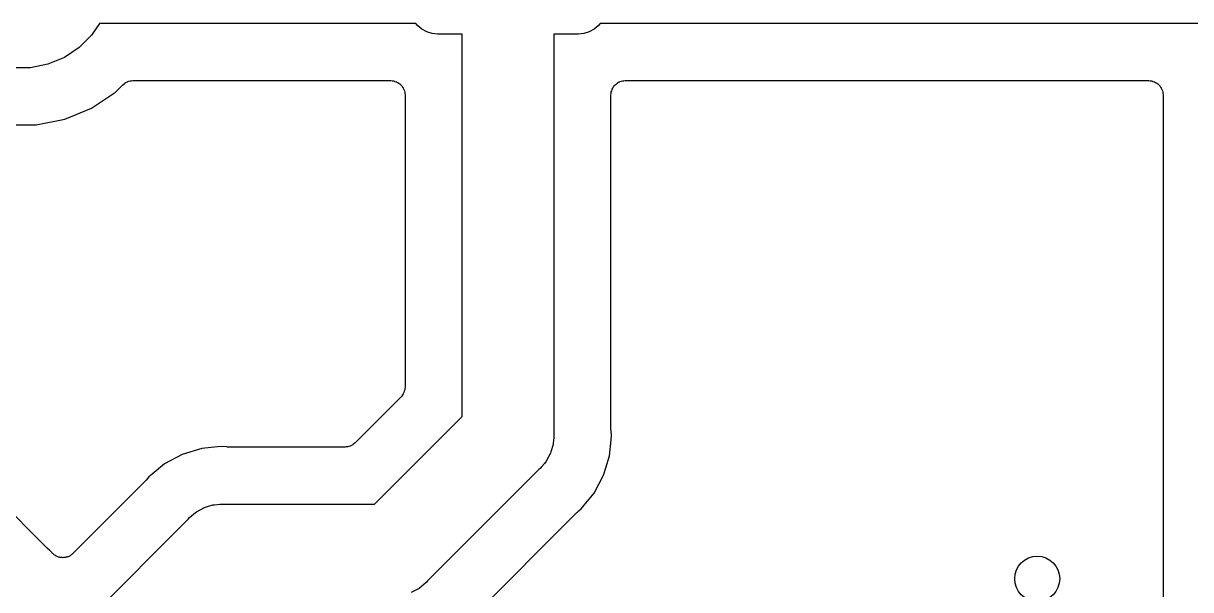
# Model space of a CAD drawing. Extents: x 105 to 193.4, y -145.7 to -72.2.
# Drawn here: x 145.81 to 156.18, y -97.38 to -92.35 of the extents above; entities that cross this region are included whole.
import ezdxf

# ---------------------------------------------------------------- set-up
doc = ezdxf.new("R2010")
doc.units = 0
doc.layers.add('BLACK', color=7, linetype='CONTINUOUS')

msp = doc.modelspace()

# ---------------------------------------------------------------- linework, layer by layer
at = {"layer": 'BLACK', "linetype": 'CONTINUOUS'}
for p, q in [((146.487, -92.3544), (146.417, -92.458)), ((149.295, -92.3544), (146.487, -92.3544)), ((149.312, -92.3758), (149.295, -92.3544)), ((149.35, -92.4069), (149.312, -92.3758)), ((149.393, -92.43), (149.35, -92.4069)), ((149.44, -92.4442), (149.393, -92.43)), ((149.489, -92.449), (149.44, -92.4442)), ((149.708, -92.449), (149.489, -92.449)), ((149.708, -95.8437), (149.708, -92.449)), ((150.739, -92.449), (150.52, -92.449)), ((150.52, -92.449), (150.52, -95.992)), ((150.788, -92.4442), (150.739, -92.449)), ((150.835, -92.43), (150.788, -92.4442)), ((150.878, -92.4069), (150.835, -92.43)), ((150.916, -92.3758), (150.878, -92.4069)), ((150.933, -92.3544), (150.916, -92.3758)), ((156.439, -92.3544), (150.933, -92.3544)), ((146.417, -92.458), (146.306, -92.5694)), ((146.175, -92.657), (146.029, -92.7173)), ((146.306, -92.5694), (146.175, -92.657)), ((145.875, -92.748), (145.717, -92.748)), ((146.029, -92.7173), (145.875, -92.748)), ((146.737, -92.8715), (146.748, -92.8682)), ((146.748, -92.8682), (146.759, -92.8648)), ((146.759, -92.8648), (146.76, -92.8648)), ((146.76, -92.8648), (146.761, -92.8646)), ((146.761, -92.8646), (146.772, -92.8635)), ((146.772, -92.8635), (146.784, -92.8624)), ((146.784, -92.8624), (149.073, -92.8624)), ((149.073, -92.8624), (149.073, -92.8624)), ((149.073, -92.8624), (149.073, -92.8624)), ((149.073, -92.8624), (149.074, -92.8624)), ((149.074, -92.8624), (149.074, -92.8624)), ((149.074, -92.8624), (149.086, -92.8637)), ((149.086, -92.8637), (149.098, -92.865)), ((149.098, -92.865), (149.099, -92.8651)), ((149.099, -92.8651), (149.099, -92.8652)), ((149.099, -92.8652), (149.11, -92.8688)), ((149.11, -92.8688), (149.122, -92.8723)), ((151.108, -92.8716), (151.119, -92.8683)), ((151.119, -92.8683), (151.131, -92.8648)), ((151.131, -92.8648), (151.132, -92.8646)), ((151.131, -92.8648), (151.131, -92.8648)), ((151.132, -92.8646), (151.143, -92.8636)), ((151.143, -92.8636), (151.155, -92.8624)), ((151.155, -92.8624), (155.804, -92.8624)), ((155.804, -92.8624), (155.804, -92.8624)), ((155.804, -92.8624), (155.805, -92.8624)), ((155.804, -92.8624), (155.804, -92.8624)), ((155.805, -92.8624), (155.805, -92.8624)), ((155.805, -92.8624), (155.817, -92.8637)), ((155.817, -92.8637), (155.829, -92.865)), ((155.829, -92.865), (155.83, -92.8651)), ((155.83, -92.8651), (155.83, -92.8652)), ((155.83, -92.8652), (155.841, -92.8688)), ((155.841, -92.8688), (155.853, -92.8723)), ((146.416, -93.1071), (146.63, -92.964)), ((146.63, -92.964), (146.694, -92.8996)), ((146.694, -92.8996), (146.694, -92.8993)), ((146.694, -92.8993), (146.695, -92.8993)), ((146.695, -92.8984), (146.705, -92.891)), ((146.695, -92.8993), (146.695, -92.8984)), ((146.695, -92.8993), (146.695, -92.8993)), ((146.705, -92.891), (146.714, -92.8836)), ((146.714, -92.8833), (146.715, -92.8829)), ((146.714, -92.8836), (146.714, -92.8833)), ((146.715, -92.8829), (146.725, -92.8775)), ((146.725, -92.8775), (146.736, -92.872)), ((146.736, -92.8718), (146.737, -92.8715)), ((146.736, -92.872), (146.736, -92.8718)), ((149.122, -92.8723), (149.122, -92.8725)), ((149.122, -92.8725), (149.123, -92.8727)), ((149.123, -92.8727), (149.133, -92.8784)), ((149.133, -92.8784), (149.144, -92.8841)), ((149.144, -92.8841), (149.144, -92.8844)), ((149.144, -92.8844), (149.144, -92.8846)), ((149.144, -92.8846), (149.153, -92.8923)), ((149.153, -92.8923), (149.163, -92.8999)), ((149.163, -92.8999), (149.163, -92.9003)), ((149.163, -92.9003), (149.163, -92.9005)), ((149.163, -92.9005), (149.171, -92.9099)), ((149.171, -92.9099), (149.178, -92.9191)), ((149.178, -92.9191), (149.179, -92.9195)), ((149.179, -92.9195), (149.179, -92.9199)), ((149.179, -92.9199), (149.184, -92.9305)), ((149.184, -92.9305), (149.19, -92.941)), ((149.19, -92.941), (149.19, -92.9414)), ((149.19, -92.9414), (149.19, -92.9418)), ((149.19, -92.9418), (149.194, -92.9533)), ((149.194, -92.9533), (149.197, -92.9647)), ((149.197, -92.9647), (149.197, -92.9652)), ((149.197, -92.9652), (149.197, -92.9656)), ((149.197, -92.9656), (149.198, -92.9775)), ((151.03, -92.9757), (151.031, -92.9639)), ((151.031, -92.963), (151.035, -92.9516)), ((151.031, -92.9634), (151.031, -92.963)), ((151.031, -92.9639), (151.031, -92.9634)), ((151.035, -92.9516), (151.038, -92.9402)), ((151.038, -92.9402), (151.039, -92.9398)), ((151.039, -92.9394), (151.044, -92.9289)), ((151.039, -92.9398), (151.039, -92.9394)), ((151.044, -92.9289), (151.05, -92.9184)), ((151.05, -92.918), (151.051, -92.9176)), ((151.05, -92.9184), (151.05, -92.918)), ((151.051, -92.9176), (151.058, -92.9085)), ((151.058, -92.9085), (151.066, -92.8993)), ((151.066, -92.899), (151.067, -92.8987)), ((151.066, -92.8993), (151.066, -92.899)), ((151.067, -92.8987), (151.076, -92.8912)), ((151.076, -92.8912), (151.085, -92.8836)), ((151.085, -92.8836), (151.086, -92.8834)), ((151.086, -92.8831), (151.096, -92.8776)), ((151.086, -92.8834), (151.086, -92.8831)), ((151.096, -92.8776), (151.107, -92.872)), ((151.107, -92.8719), (151.108, -92.8716)), ((151.107, -92.872), (151.107, -92.8719)), ((155.853, -92.8723), (155.853, -92.8725)), ((155.853, -92.8725), (155.854, -92.8727)), ((155.854, -92.8727), (155.864, -92.8784)), ((155.864, -92.8784), (155.875, -92.8841)), ((155.875, -92.8841), (155.875, -92.8844)), ((155.875, -92.8844), (155.875, -92.8846)), ((155.875, -92.8846), (155.884, -92.8923)), ((155.884, -92.8923), (155.894, -92.8999)), ((155.894, -92.8999), (155.894, -92.9003)), ((155.894, -92.9003), (155.894, -92.9005)), ((155.894, -92.9005), (155.902, -92.9099)), ((155.902, -92.9099), (155.909, -92.9191)), ((155.909, -92.9191), (155.91, -92.9195)), ((155.91, -92.9195), (155.91, -92.9199)), ((155.91, -92.9199), (155.915, -92.9305)), ((155.915, -92.9305), (155.921, -92.941)), ((155.921, -92.941), (155.921, -92.9414)), ((155.921, -92.9414), (155.921, -92.9418)), ((155.921, -92.9418), (155.925, -92.9533)), ((155.925, -92.9533), (155.928, -92.9647)), ((155.928, -92.9647), (155.928, -92.9652)), ((155.928, -92.9652), (155.928, -92.9656)), ((155.928, -92.9656), (155.929, -92.9775)), ((149.198, -92.9775), (149.2, -92.9894)), ((149.2, -92.9894), (149.2, -95.5806)), ((151.028, -92.9876), (151.03, -92.9757)), ((151.028, -92.9885), (151.028, -92.9876)), ((151.028, -92.9894), (151.028, -92.9885)), ((151.028, -92.9885), (151.028, -92.9885)), ((151.028, -92.9885), (151.028, -92.9885)), ((151.028, -95.9609), (151.028, -92.9894)), ((155.929, -92.9775), (155.931, -92.9894)), ((155.931, -92.9894), (155.931, -98.1112)), ((146.178, -93.2057), (146.416, -93.1071)), ((145.667, -93.256), (145.925, -93.256)), ((145.925, -93.256), (146.178, -93.2057)), ((149.17, -95.6614), (149.162, -95.6704)), ((149.177, -95.6524), (149.17, -95.6614)), ((149.178, -95.6518), (149.177, -95.6524)), ((149.184, -95.6409), (149.178, -95.6513)), ((149.178, -95.6513), (149.178, -95.6518)), ((149.189, -95.6307), (149.184, -95.6409)), ((149.19, -95.63), (149.189, -95.6307)), ((149.193, -95.6182), (149.19, -95.6294)), ((149.19, -95.6294), (149.19, -95.63)), ((149.197, -95.607), (149.193, -95.6182)), ((149.198, -95.5941), (149.197, -95.6057)), ((149.197, -95.6057), (149.197, -95.6064)), ((149.197, -95.6064), (149.197, -95.607)), ((149.2, -95.5824), (149.198, -95.5941)), ((149.2, -95.5806), (149.2, -95.5811)), ((149.2, -95.5811), (149.2, -95.5811)), ((149.2, -95.5811), (149.2, -95.5811)), ((149.2, -95.5811), (149.2, -95.5824)), ((149.162, -95.6704), (148.756, -96.0764)), ((148.93, -96.6216), (149.708, -95.8437)), ((151.029, -95.9662), (151.028, -95.9609)), ((151.029, -95.9715), (151.029, -95.9662)), ((151.029, -95.9733), (151.029, -95.9715)), ((151.033, -96.012), (151.029, -95.9733)), ((148.755, -96.0776), (148.746, -96.085)), ((148.756, -96.0767), (148.755, -96.0776)), ((148.756, -96.0764), (148.756, -96.0767)), ((148.756, -96.0767), (148.756, -96.0767)), ((148.756, -96.0767), (148.756, -96.0767)), ((150.516, -96.078), (150.515, -96.0917)), ((150.52, -96.032), (150.516, -96.078)), ((150.52, -95.992), (150.522, -96.012)), ((150.522, -96.012), (150.52, -96.032)), ((150.52, -96.032), (150.52, -96.032)), ((151.015, -96.1913), (151.029, -96.0507)), ((151.029, -96.0507), (151.033, -96.012)), ((151.029, -96.0507), (151.029, -96.0507)), ((147.222, -96.1791), (147.064, -96.264)), ((147.395, -96.1268), (147.222, -96.1791)), ((147.535, -96.113), (147.395, -96.1268)), ((147.574, -96.1092), (147.535, -96.113)), ((147.535, -96.113), (147.535, -96.113)), ((147.613, -96.113), (147.574, -96.1092)), ((147.618, -96.113), (147.613, -96.113)), ((147.623, -96.1136), (147.618, -96.113)), ((147.625, -96.1136), (147.623, -96.1136)), ((148.667, -96.1136), (147.625, -96.1136)), ((148.678, -96.1125), (148.667, -96.1136)), ((148.69, -96.1114), (148.678, -96.1125)), ((148.691, -96.1112), (148.69, -96.1114)), ((148.702, -96.1078), (148.691, -96.1112)), ((148.691, -96.1112), (148.691, -96.1112)), ((148.714, -96.1045), (148.702, -96.1078)), ((148.715, -96.104), (148.714, -96.1042)), ((148.714, -96.1042), (148.714, -96.1045)), ((148.725, -96.0985), (148.715, -96.104)), ((148.736, -96.0931), (148.725, -96.0985)), ((148.737, -96.0924), (148.736, -96.0927)), ((148.736, -96.0927), (148.736, -96.0931)), ((148.746, -96.085), (148.737, -96.0924)), ((150.491, -96.1683), (150.454, -96.2389)), ((150.495, -96.1563), (150.491, -96.1683)), ((150.515, -96.0917), (150.495, -96.1563)), ((147.064, -96.264), (146.954, -96.3536)), ((150.415, -96.2853), (150.403, -96.3008)), ((150.438, -96.2583), (150.415, -96.2853)), ((150.415, -96.2853), (150.415, -96.2853)), ((150.454, -96.2389), (150.438, -96.2583)), ((150.983, -96.2975), (151.015, -96.1913)), ((146.016, -97.004), (145.312, -96.3002)), ((146.924, -96.3783), (146.9, -96.4084)), ((146.954, -96.3536), (146.924, -96.3783)), ((146.954, -96.3536), (146.954, -96.3536)), ((150.387, -96.3135), (149.399, -97.3013)), ((150.403, -96.3008), (150.387, -96.3135)), ((150.878, -96.5225), (150.963, -96.3636)), ((150.963, -96.3636), (150.983, -96.2976)), ((150.983, -96.2976), (150.983, -96.2975)), ((146.891, -96.4176), (146.25, -97.0584)), ((146.895, -96.4135), (146.891, -96.4176)), ((146.898, -96.4097), (146.895, -96.4135)), ((146.9, -96.4084), (146.898, -96.4097)), ((150.79, -96.6294), (150.878, -96.5225)), ((147.324, -96.7074), (147.347, -96.6885)), ((147.347, -96.6885), (147.418, -96.6507)), ((147.418, -96.6507), (147.456, -96.6392)), ((147.456, -96.6392), (147.494, -96.6275)), ((147.494, -96.6275), (147.507, -96.6262)), ((147.507, -96.6262), (147.554, -96.6216)), ((147.554, -96.6216), (147.574, -96.6196)), ((147.554, -96.6216), (147.554, -96.6216)), ((147.574, -96.6196), (147.594, -96.6216)), ((147.594, -96.6216), (148.93, -96.6216)), ((149.781, -97.6384), (150.724, -96.6947)), ((150.724, -96.6947), (150.726, -96.6935)), ((150.726, -96.6935), (150.73, -96.6902)), ((150.73, -96.6902), (150.734, -96.6864)), ((150.734, -96.6864), (150.764, -96.6617)), ((150.764, -96.6617), (150.79, -96.6294)), ((146.285, -97.7425), (147.273, -96.7547)), ((147.273, -96.7547), (147.285, -96.7392)), ((147.285, -96.7392), (147.301, -96.7265)), ((147.301, -96.7265), (147.324, -96.7074)), ((147.301, -96.7265), (147.301, -96.7265)), ((146.02, -97.0074), (146.016, -97.004)), ((146.024, -97.0112), (146.02, -97.0074)), ((146.025, -97.0124), (146.024, -97.0112)), ((146.047, -97.0307), (146.025, -97.0124)), ((146.062, -97.0491), (146.047, -97.0307)), ((146.067, -97.0532), (146.062, -97.0491)), ((146.07, -97.0578), (146.067, -97.0532)), ((146.075, -97.062), (146.07, -97.0578)), ((146.08, -97.0667), (146.075, -97.062)), ((146.085, -97.0699), (146.08, -97.0667)), ((146.089, -97.0736), (146.085, -97.0699)), ((146.095, -97.0768), (146.089, -97.0736)), ((146.101, -97.0805), (146.095, -97.0768)), ((146.106, -97.0827), (146.101, -97.0805)), ((146.111, -97.0855), (146.106, -97.0827)), ((146.117, -97.0875), (146.111, -97.0855)), ((146.123, -97.09), (146.117, -97.0875)), ((146.129, -97.0912), (146.123, -97.09)), ((146.135, -97.0929), (146.129, -97.0912)), ((146.141, -97.0936), (146.135, -97.0929)), ((146.148, -97.0949), (146.141, -97.0936)), ((146.154, -97.0949), (146.148, -97.0949)), ((146.159, -97.0956), (146.154, -97.0949)), ((146.166, -97.095), (146.159, -97.0956)), ((146.173, -97.095), (146.166, -97.095)), ((146.178, -97.0939), (146.173, -97.095)), ((146.184, -97.0934), (146.178, -97.0939)), ((146.19, -97.0916), (146.184, -97.0934)), ((146.197, -97.0903), (146.19, -97.0916)), ((146.202, -97.0881), (146.197, -97.0903)), ((146.208, -97.0865), (146.202, -97.0881)), ((146.214, -97.0834), (146.208, -97.0865)), ((146.22, -97.0809), (146.214, -97.0834)), ((146.225, -97.0778), (146.22, -97.0809)), ((146.23, -97.0751), (146.225, -97.0778)), ((146.235, -97.071), (146.23, -97.0751)), ((146.241, -97.0673), (146.235, -97.071)), ((146.245, -97.0632), (146.241, -97.0673)), ((146.249, -97.0596), (146.245, -97.0632)), ((146.25, -97.0584), (146.249, -97.0596)), ((149.387, -97.3168), (149.325, -97.3675)), ((149.399, -97.3013), (149.387, -97.3168)), ((149.325, -97.3675), (149.254, -97.4053))]:
    msp.add_line(p, q, dxfattribs=at)
at = {"layer": 'BLACK'}
msp.add_circle((154.813, -97.282), 0.2, dxfattribs=at)

doc.saveas('drawing.dxf')
